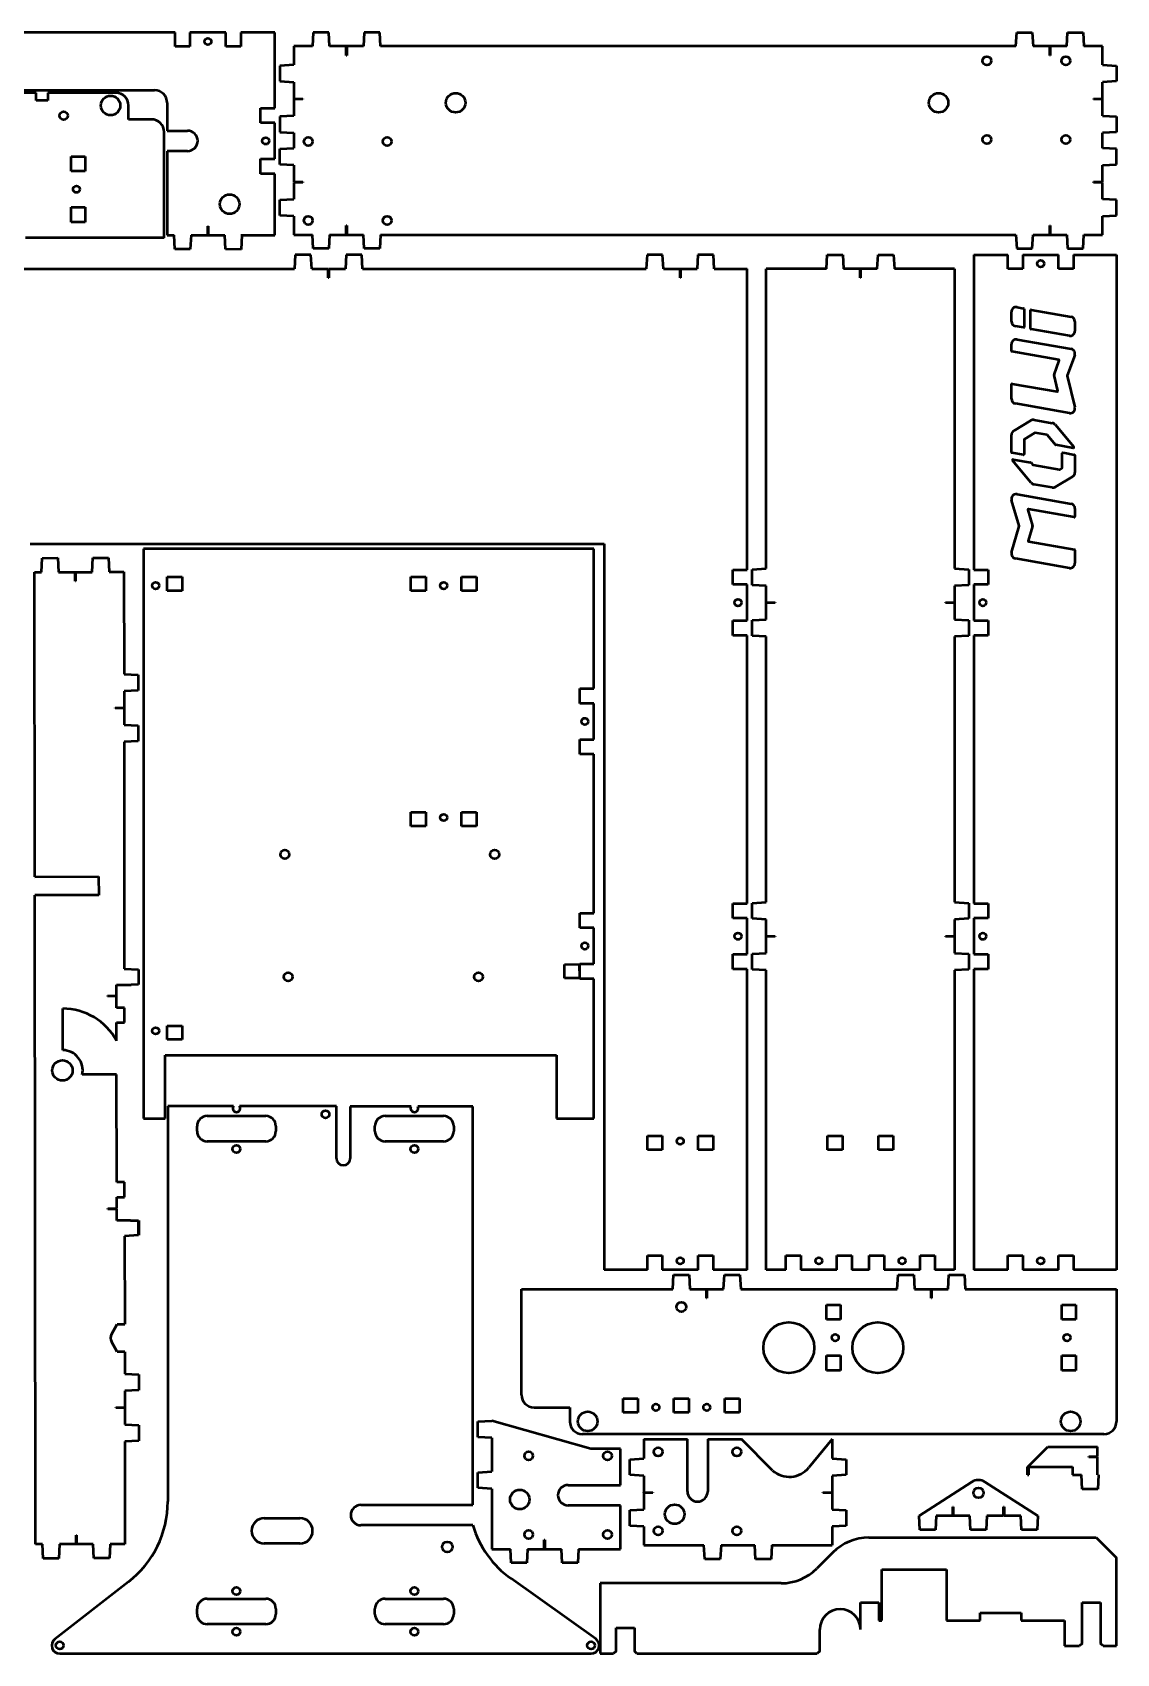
# Model space of a CAD drawing. Header units: millimetres. Extents: x 148 to 812, y 75 to 712.
# Drawn here: x 386 to 812, y 75 to 712 of the extents above; entities that cross this region are included whole.
import ezdxf

# ---------------------------------------------------------------- set-up
doc = ezdxf.new("R2010")
doc.units = ezdxf.units.MM
doc.layers.add('Visible (ISO)', color=7, linetype='Continuous', lineweight=50)

msp = doc.modelspace()

# ---------------------------------------------------------------- linework, layer by layer
at = {"layer": 'Visible (ISO)'}
for p, q in [((441.78, 712.49), (329.27, 712.49)), ((441.78, 706.89), (441.78, 712.49)), ((461.78, 712.49), (447.64, 712.49)), ((447.64, 712.49), (447.64, 706.89)), ((461.78, 706.89), (461.78, 712.49)), ((481.01, 712.49), (467.64, 712.49)), ((467.64, 712.49), (467.64, 706.89)), ((481.01, 682.75), (481.01, 712.49)), ((496.16, 712.49), (495.87, 707.03)), ((502.3, 712.49), (496.16, 712.49)), ((502.59, 707.03), (502.3, 712.49)), ((516.16, 712.49), (515.87, 707.03)), ((522.3, 712.49), (516.16, 712.49)), ((522.59, 707.03), (522.3, 712.49)), ((772.62, 707.03), (772.91, 712.49)), ((772.91, 712.49), (779.05, 712.49)), ((779.05, 712.49), (779.34, 707.03)), ((792.62, 707.03), (792.91, 712.49)), ((792.91, 712.49), (799.05, 712.49)), ((799.05, 712.49), (799.34, 707.03)), ((447.64, 706.89), (441.78, 706.89)), ((467.64, 706.89), (461.78, 706.89)), ((488.54, 707.03), (488.54, 699.7)), ((495.87, 707.03), (488.54, 707.03)), ((515.87, 707.03), (502.59, 707.03)), ((509.15, 706.96), (509.31, 706.96)), ((509.15, 704.92), (509.15, 706.96)), ((509.15, 704.42), (509.15, 704.92)), ((509.15, 704.92), (509.15, 704.92)), ((509.15, 703.42), (509.15, 704.42)), ((509.15, 704.42), (509.15, 704.42)), ((509.31, 703.42), (509.15, 703.42)), ((509.31, 706.96), (509.31, 704.92)), ((509.31, 704.92), (509.32, 704.92)), ((509.32, 704.42), (509.31, 704.42)), ((509.31, 704.42), (509.31, 703.42)), ((509.32, 704.92), (509.32, 704.42)), ((772.62, 707.03), (522.59, 707.03)), ((792.62, 707.03), (779.34, 707.03)), ((785.9, 704.92), (785.9, 706.96)), ((785.9, 706.96), (786.06, 706.96)), ((785.9, 704.92), (785.9, 704.92)), ((785.9, 704.42), (785.9, 704.92)), ((785.9, 703.42), (785.9, 704.42)), ((785.9, 704.42), (785.9, 704.42)), ((786.06, 703.42), (785.9, 703.42)), ((786.06, 706.96), (786.06, 704.92)), ((786.06, 704.92), (786.07, 704.92)), ((786.07, 704.42), (786.06, 704.42)), ((786.06, 704.42), (786.06, 703.42)), ((786.07, 704.92), (786.07, 704.42)), ((806.68, 707.03), (799.34, 707.03)), ((806.68, 699.7), (806.68, 707.03)), ((488.54, 699.7), (483.01, 699.41)), ((483.01, 699.41), (483.01, 693.27)), ((806.68, 699.7), (812.21, 699.41)), ((812.21, 699.41), (812.21, 693.27)), ((207.84, 689.75), (433.7, 689.75)), ((483.01, 693.27), (488.54, 692.97)), ((488.54, 692.97), (488.54, 686.42)), ((812.21, 693.27), (806.68, 692.97)), ((806.68, 686.42), (806.68, 692.97)), ((387.2, 688.75), (218.34, 688.75)), ((387.2, 685.75), (387.2, 688.75)), ((391.7, 685.75), (387.2, 685.75)), ((418.48, 688.75), (391.7, 688.75)), ((391.7, 688.75), (391.7, 685.75)), ((423.48, 678.28), (423.48, 683.75)), ((438.7, 684.75), (438.7, 673.82)), ((475.41, 682.75), (481.01, 682.75)), ((475.41, 676.89), (475.41, 682.75)), ((488.54, 686.42), (490.58, 686.42)), ((488.54, 686.26), (488.54, 679.7)), ((490.58, 686.26), (488.54, 686.26)), ((490.58, 686.42), (490.58, 686.42)), ((490.58, 686.42), (491.08, 686.42)), ((490.58, 686.25), (490.58, 686.26)), ((491.08, 686.25), (490.58, 686.25)), ((491.08, 686.42), (491.08, 686.42)), ((491.08, 686.42), (492.08, 686.42)), ((492.08, 686.26), (491.08, 686.26)), ((491.08, 686.26), (491.08, 686.25)), ((492.08, 686.42), (492.08, 686.26)), ((803.14, 686.26), (803.14, 686.42)), ((803.14, 686.42), (804.14, 686.42)), ((804.14, 686.26), (803.14, 686.26)), ((804.14, 686.42), (804.14, 686.42)), ((804.14, 686.42), (804.64, 686.42)), ((804.14, 686.25), (804.14, 686.26)), ((804.64, 686.25), (804.14, 686.25)), ((804.64, 686.42), (804.64, 686.42)), ((804.64, 686.42), (806.68, 686.42)), ((806.68, 686.26), (804.64, 686.26)), ((804.64, 686.26), (804.64, 686.25)), ((806.68, 679.7), (806.68, 686.26)), ((432.48, 678.28), (423.48, 678.28)), ((481.01, 676.89), (475.41, 676.89)), ((481.01, 662.75), (481.01, 676.89)), ((488.54, 679.7), (483.01, 679.41)), ((483.01, 679.41), (483.01, 673.27)), ((806.68, 679.7), (812.21, 679.41)), ((812.21, 679.41), (812.21, 673.27)), ((437.48, 631.68), (437.48, 673.28)), ((438.7, 673.82), (446.7, 673.82)), ((483.01, 673.27), (488.54, 672.97)), ((488.54, 672.97), (488.54, 666.95)), ((812.21, 673.27), (806.68, 672.97)), ((806.68, 666.95), (806.68, 672.97)), ((400.95, 657.87), (400.95, 663.73)), ((400.95, 663.73), (406.41, 663.73)), ((406.41, 663.73), (406.41, 657.87)), ((446.7, 665.82), (438.7, 665.82)), ((438.7, 665.82), (438.7, 632.75)), ((483.01, 666.66), (488.54, 666.95)), ((483.01, 660.52), (483.01, 666.66)), ((812.21, 666.66), (806.68, 666.95)), ((812.21, 660.52), (812.21, 666.66)), ((406.41, 657.87), (400.95, 657.87)), ((475.41, 656.89), (475.41, 662.75)), ((475.41, 662.75), (481.01, 662.75)), ((481.01, 656.89), (475.41, 656.89)), ((481.01, 632.75), (481.01, 656.89)), ((488.54, 660.22), (483.01, 660.52)), ((488.54, 660.22), (488.54, 653.67)), ((806.68, 660.22), (812.21, 660.52)), ((806.68, 653.67), (806.68, 660.22)), ((488.54, 653.67), (490.58, 653.67)), ((488.54, 653.51), (488.54, 646.95)), ((490.58, 653.51), (488.54, 653.51)), ((490.58, 653.67), (490.58, 653.67)), ((490.58, 653.67), (491.08, 653.67)), ((490.58, 653.5), (490.58, 653.51)), ((491.08, 653.5), (490.58, 653.5)), ((491.08, 653.67), (491.08, 653.67)), ((491.08, 653.67), (492.08, 653.67)), ((492.08, 653.51), (491.08, 653.51)), ((491.08, 653.51), (491.08, 653.5)), ((492.08, 653.67), (492.08, 653.51)), ((803.14, 653.51), (803.14, 653.67)), ((803.14, 653.67), (804.14, 653.67)), ((804.14, 653.51), (803.14, 653.51)), ((804.14, 653.67), (804.14, 653.67)), ((804.14, 653.67), (804.64, 653.67)), ((804.14, 653.5), (804.14, 653.51)), ((804.64, 653.5), (804.14, 653.5)), ((804.64, 653.67), (804.64, 653.67)), ((804.64, 653.67), (806.68, 653.67)), ((806.68, 653.51), (804.64, 653.51)), ((804.64, 653.51), (804.64, 653.5)), ((806.68, 646.95), (806.68, 653.51)), ((483.01, 646.66), (488.54, 646.95)), ((483.01, 640.52), (483.01, 646.66)), ((812.21, 646.66), (806.68, 646.95)), ((812.21, 640.52), (812.21, 646.66)), ((400.95, 637.87), (400.95, 643.73)), ((400.95, 643.73), (406.41, 643.73)), ((406.41, 637.87), (400.95, 637.87)), ((406.41, 643.73), (406.41, 637.87)), ((488.54, 640.22), (483.01, 640.52)), ((488.54, 640.22), (488.54, 632.89)), ((806.68, 640.22), (812.21, 640.52)), ((806.68, 632.89), (806.68, 640.22)), ((437.48, 631.68), (382.95, 631.68)), ((438.7, 632.75), (441.38, 632.75)), ((441.64, 627.29), (441.38, 632.75)), ((448.11, 632.75), (447.78, 627.26)), ((448.11, 632.75), (454.74, 632.75)), ((454.66, 632.75), (454.67, 634.79)), ((454.74, 632.75), (454.66, 632.75)), ((454.67, 635.29), (454.68, 635.29)), ((454.67, 634.79), (454.67, 635.29)), ((454.67, 634.79), (454.67, 634.79)), ((454.68, 636.29), (454.84, 636.29)), ((454.68, 635.29), (454.68, 636.29)), ((454.83, 634.79), (454.82, 632.75)), ((454.82, 632.75), (461.37, 632.75)), ((454.84, 634.79), (454.83, 634.79)), ((454.84, 636.29), (454.84, 635.29)), ((454.84, 635.29), (454.84, 634.79)), ((454.84, 635.29), (454.84, 635.29)), ((461.64, 627.18), (461.37, 632.75)), ((467.69, 632.75), (468.11, 632.75)), ((467.69, 632.75), (481.01, 632.75)), ((468.11, 632.75), (467.78, 627.15)), ((488.54, 632.89), (495.87, 632.89)), ((496.16, 627.43), (495.87, 632.89)), ((502.59, 632.89), (502.3, 627.43)), ((502.59, 632.89), (515.87, 632.89)), ((509.15, 635.5), (509.15, 636.5)), ((509.15, 636.5), (509.31, 636.5)), ((509.15, 635), (509.15, 635.5)), ((509.15, 635.5), (509.15, 635.5)), ((509.15, 632.96), (509.15, 635)), ((509.15, 635), (509.15, 635)), ((509.31, 632.96), (509.15, 632.96)), ((509.31, 636.5), (509.31, 635.5)), ((509.31, 635.5), (509.32, 635.5)), ((509.32, 635), (509.31, 635)), ((509.31, 635), (509.31, 632.96)), ((509.32, 635.5), (509.32, 635)), ((516.16, 627.43), (515.87, 632.89)), ((522.59, 632.89), (522.3, 627.43)), ((522.59, 632.89), (772.62, 632.89)), ((772.62, 632.89), (772.91, 627.43)), ((779.05, 627.43), (779.34, 632.89)), ((779.34, 632.89), (792.62, 632.89)), ((785.9, 635.5), (785.9, 636.5)), ((785.9, 636.5), (786.06, 636.5)), ((785.9, 635), (785.9, 635.5)), ((785.9, 635.5), (785.9, 635.5)), ((785.9, 632.96), (785.9, 635)), ((785.9, 635), (785.9, 635)), ((786.06, 632.96), (785.9, 632.96)), ((786.06, 636.5), (786.06, 635.5)), ((786.06, 635.5), (786.07, 635.5)), ((786.07, 635), (786.06, 635)), ((786.06, 635), (786.06, 632.96)), ((786.07, 635.5), (786.07, 635)), ((792.62, 632.89), (792.91, 627.43)), ((799.05, 627.43), (799.34, 632.89)), ((799.34, 632.89), (806.68, 632.89)), ((447.78, 627.26), (441.64, 627.29)), ((467.78, 627.15), (461.64, 627.18)), ((489.09, 625.03), (488.79, 619.43)), ((495.23, 625.03), (489.09, 625.03)), ((495.53, 619.43), (495.23, 625.03)), ((502.3, 627.43), (496.16, 627.43)), ((509.09, 625.03), (508.79, 619.43)), ((515.23, 625.03), (509.09, 625.03)), ((515.53, 619.43), (515.23, 625.03)), ((522.3, 627.43), (516.16, 627.43)), ((627.47, 625.03), (627.17, 619.43)), ((633.61, 625.03), (627.47, 625.03)), ((633.91, 619.43), (633.61, 625.03)), ((647.47, 625.03), (647.17, 619.43)), ((653.61, 625.03), (647.47, 625.03)), ((653.91, 619.43), (653.61, 625.03)), ((756.03, 625.03), (769.4, 625.03)), ((756.03, 625.03), (756.03, 501.11)), ((769.4, 619.5), (769.4, 625.03)), ((772.91, 627.43), (779.05, 627.43)), ((775.26, 625.03), (775.26, 619.5)), ((775.26, 625.03), (789.4, 625.03)), ((789.4, 619.5), (789.4, 625.03)), ((792.91, 627.43), (799.05, 627.43)), ((795.26, 625.03), (795.26, 619.5)), ((795.26, 625.03), (812.21, 625.03)), ((812.21, 625.03), (812.21, 225.69)), ((377.16, 619.43), (488.79, 619.43)), ((495.53, 619.43), (502.08, 619.43)), ((502.08, 617.46), (502.08, 619.43)), ((502.24, 619.43), (508.79, 619.43)), ((502.24, 619.43), (502.24, 617.46)), ((515.53, 619.43), (627.17, 619.43)), ((633.91, 619.43), (640.46, 619.43)), ((640.46, 617.46), (640.46, 619.43)), ((640.62, 619.43), (647.17, 619.43)), ((640.62, 619.43), (640.62, 617.46)), ((653.91, 619.43), (666.83, 619.43)), ((666.83, 501.11), (666.83, 619.43)), ((674.36, 501.55), (674.36, 619.43)), ((698.07, 619.43), (674.36, 619.43)), ((698.07, 619.43), (698.36, 624.96)), ((698.36, 624.96), (704.5, 624.96)), ((704.5, 624.96), (704.8, 619.43)), ((711.35, 619.43), (704.8, 619.43)), ((711.35, 617.39), (711.35, 619.43)), ((718.07, 619.43), (711.51, 619.43)), ((711.51, 619.43), (711.51, 617.39)), ((718.07, 619.43), (718.36, 624.96)), ((718.36, 624.96), (724.5, 624.96)), ((724.5, 624.96), (724.8, 619.43)), ((748.5, 619.43), (724.8, 619.43)), ((748.5, 619.43), (748.5, 501.55)), ((775.26, 619.5), (769.4, 619.5)), ((795.26, 619.5), (789.4, 619.5)), ((502.08, 617.46), (502.08, 617.46)), ((502.08, 616.96), (502.08, 617.46)), ((502.08, 616.96), (502.08, 616.96)), ((502.08, 615.96), (502.08, 616.96)), ((502.24, 615.96), (502.08, 615.96)), ((502.24, 617.46), (502.25, 617.46)), ((502.24, 616.96), (502.24, 615.96)), ((502.25, 616.96), (502.24, 616.96)), ((502.25, 617.46), (502.25, 616.96)), ((640.45, 617.46), (640.46, 617.46)), ((640.45, 616.96), (640.45, 617.46)), ((640.46, 616.96), (640.45, 616.96)), ((640.46, 615.96), (640.46, 616.96)), ((640.62, 615.96), (640.46, 615.96)), ((640.62, 617.46), (640.62, 616.96)), ((640.62, 617.46), (640.62, 617.46)), ((640.62, 616.96), (640.62, 615.96)), ((640.62, 616.96), (640.62, 616.96)), ((711.35, 616.89), (711.35, 617.39)), ((711.35, 617.39), (711.35, 617.39)), ((711.35, 615.89), (711.35, 616.89)), ((711.35, 616.89), (711.35, 616.89)), ((711.51, 615.89), (711.35, 615.89)), ((711.51, 617.39), (711.52, 617.39)), ((711.52, 616.89), (711.51, 616.89)), ((711.51, 616.89), (711.51, 615.89)), ((711.52, 617.39), (711.52, 616.89)), ((770.84, 598.75), (770.84, 602.56)), ((773.04, 604.4), (775.63, 603.95)), ((775.84, 603.7), (775.84, 596.59)), ((778.34, 596.06), (778.34, 603.17)), ((778.63, 603.42), (794.29, 600.66)), ((775.54, 596.35), (772.39, 596.9)), ((793.64, 593.16), (778.54, 595.82)), ((795.84, 598.81), (795.84, 595)), ((770.84, 587.23), (770.84, 589.86)), ((789.46, 583.74), (771.04, 586.99)), ((773.04, 591.71), (794.29, 587.96)), ((787.61, 577.81), (789.65, 583.41)), ((795.72, 585.48), (792.83, 577.51)), ((770.84, 568.32), (770.84, 574.07)), ((771.13, 574.31), (788.8, 571.2)), ((789.08, 571.5), (787.6, 577.67)), ((792.82, 577.37), (795.78, 565.01)), ((793.64, 562.73), (772.39, 566.48)), ((771.74, 555.78), (778.48, 559.85)), ((779.99, 554.92), (775.96, 552.49)), ((779.78, 560.09), (786.91, 558.84)), ((784.84, 554.13), (780.16, 554.95)), ((788.02, 558.19), (795.39, 549.41)), ((770.84, 547.41), (770.84, 554.18)), ((775.84, 552.27), (775.84, 546.62)), ((788.12, 550.31), (784.98, 554.04)), ((795.16, 549), (788.27, 550.22)), ((775.54, 546.37), (771.04, 547.16)), ((778.65, 535.35), (771.28, 544.14)), ((771.51, 544.54), (778.41, 543.33)), ((778.56, 543.24), (779.19, 542.49)), ((779.34, 542.4), (789.77, 540.56)), ((790.84, 541.28), (790.84, 546.93)), ((791.13, 547.18), (795.63, 546.38)), ((795.84, 546.14), (795.84, 539.37)), ((794.93, 537.77), (788.19, 533.7)), ((789.94, 540.59), (790.72, 541.06)), ((773.04, 530.82), (794.29, 527.07)), ((786.89, 533.45), (779.76, 534.71)), ((773.86, 518.38), (770.91, 528.45)), ((777.24, 524.64), (779.07, 518.4)), ((795.54, 521.77), (777.52, 524.95)), ((795.84, 525.23), (795.84, 522.02)), ((770.91, 507.91), (773.86, 518.24)), ((779.07, 518.26), (777.44, 512.55)), ((384.8, 511.36), (610.66, 511.36)), ((610.66, 511.36), (610.66, 225.69)), ((777.63, 512.24), (795.63, 509.07)), ((389.18, 500.2), (389.47, 505.73)), ((389.47, 505.73), (395.61, 505.74)), ((395.61, 505.74), (395.92, 500.21)), ((409.18, 500.22), (409.47, 505.75)), ((409.47, 505.75), (415.61, 505.76)), ((415.61, 505.76), (415.92, 500.23)), ((606.57, 509.36), (429.43, 509.36)), ((429.43, 509.36), (429.43, 285.22)), ((606.57, 454.39), (606.57, 509.36)), ((793.64, 501.8), (772.39, 505.55)), ((795.84, 508.82), (795.84, 503.65)), ((386.53, 500.2), (389.18, 500.2)), ((386.65, 380.37), (386.53, 500.2)), ((395.92, 500.21), (402.47, 500.21)), ((402.47, 498.17), (402.47, 500.21)), ((402.47, 498.17), (402.47, 498.17)), ((402.47, 497.67), (402.47, 498.17)), ((402.47, 497.67), (402.47, 497.67)), ((402.47, 496.67), (402.47, 497.67)), ((402.63, 500.21), (409.18, 500.22)), ((402.63, 500.21), (402.63, 498.17)), ((402.63, 498.17), (402.64, 498.17)), ((402.63, 497.67), (402.63, 496.67)), ((402.64, 497.67), (402.63, 497.67)), ((402.64, 498.17), (402.64, 497.67)), ((415.92, 500.23), (421.67, 500.23)), ((421.67, 500.23), (421.71, 460.1)), ((438.71, 492.83), (438.71, 498.29)), ((438.71, 498.29), (444.57, 498.29)), ((444.57, 498.29), (444.57, 492.83)), ((534.54, 498.29), (540.4, 498.29)), ((534.54, 492.83), (534.54, 498.29)), ((540.4, 498.29), (540.4, 492.83)), ((554.54, 498.29), (560.4, 498.29)), ((554.54, 492.83), (554.54, 498.29)), ((560.4, 498.29), (560.4, 492.83)), ((661.23, 495.25), (661.23, 501.11)), ((661.23, 501.11), (666.83, 501.11)), ((668.83, 501.25), (674.36, 501.55)), ((668.83, 495.11), (668.83, 501.25)), ((748.5, 501.55), (754.03, 501.25)), ((754.03, 501.25), (754.03, 495.11)), ((756.03, 501.11), (761.63, 501.11)), ((761.63, 501.11), (761.63, 495.25)), ((402.63, 496.67), (402.47, 496.67)), ((444.57, 492.83), (438.71, 492.83)), ((540.4, 492.83), (534.54, 492.83)), ((560.4, 492.83), (554.54, 492.83)), ((666.83, 495.25), (661.23, 495.25)), ((666.83, 481.11), (666.83, 495.25)), ((674.36, 494.82), (668.83, 495.11)), ((674.36, 488.26), (674.36, 494.82)), ((754.03, 495.11), (748.5, 494.82)), ((748.5, 494.82), (748.5, 488.26)), ((761.63, 495.25), (756.03, 495.25)), ((756.03, 495.25), (756.03, 481.11)), ((674.36, 488.26), (676.4, 488.26)), ((674.36, 481.55), (674.36, 488.1)), ((676.4, 488.1), (674.36, 488.1)), ((676.4, 488.26), (676.4, 488.27)), ((676.4, 488.27), (676.9, 488.27)), ((676.9, 488.1), (676.4, 488.1)), ((676.4, 488.1), (676.4, 488.1)), ((676.9, 488.27), (676.9, 488.26)), ((676.9, 488.26), (677.9, 488.26)), ((677.9, 488.1), (676.9, 488.1)), ((676.9, 488.1), (676.9, 488.1)), ((677.9, 488.26), (677.9, 488.1)), ((744.96, 488.1), (744.96, 488.26)), ((744.96, 488.26), (745.96, 488.26)), ((745.96, 488.1), (744.96, 488.1)), ((745.96, 488.26), (745.96, 488.27)), ((745.96, 488.27), (746.46, 488.27)), ((746.46, 488.1), (745.96, 488.1)), ((745.96, 488.1), (745.96, 488.1)), ((746.46, 488.27), (746.46, 488.26)), ((746.46, 488.26), (748.5, 488.26)), ((748.5, 488.1), (746.46, 488.1)), ((746.46, 488.1), (746.46, 488.1)), ((748.5, 488.1), (748.5, 481.55)), ((661.23, 475.25), (661.23, 481.11)), ((661.23, 481.11), (666.83, 481.11)), ((668.83, 481.25), (674.36, 481.55)), ((668.83, 475.11), (668.83, 481.25)), ((748.5, 481.55), (754.03, 481.25)), ((754.03, 481.25), (754.03, 475.11)), ((756.03, 481.11), (761.63, 481.11)), ((761.63, 481.11), (761.63, 475.25)), ((666.83, 475.25), (661.23, 475.25)), ((666.83, 369.87), (666.83, 475.25)), ((674.36, 474.82), (668.83, 475.11)), ((674.36, 370.3), (674.36, 474.82)), ((754.03, 475.11), (748.5, 474.82)), ((748.5, 474.82), (748.5, 370.3)), ((761.63, 475.25), (756.03, 475.25)), ((756.03, 475.25), (756.03, 369.87)), ((421.71, 460.1), (427.24, 459.81)), ((427.24, 459.81), (427.24, 453.67)), ((427.24, 453.67), (421.72, 453.37)), ((421.72, 453.37), (421.72, 446.81)), ((600.97, 448.53), (600.97, 454.39)), ((600.97, 454.39), (606.57, 454.39)), ((418.18, 446.65), (418.18, 446.81)), ((418.18, 446.81), (419.18, 446.81)), ((419.18, 446.65), (418.18, 446.65)), ((419.18, 446.82), (419.68, 446.82)), ((419.18, 446.81), (419.18, 446.82)), ((419.18, 446.64), (419.18, 446.65)), ((419.68, 446.65), (419.18, 446.64)), ((419.68, 446.82), (419.68, 446.81)), ((419.68, 446.81), (421.72, 446.81)), ((419.68, 446.65), (419.68, 446.65)), ((421.72, 446.65), (419.68, 446.65)), ((421.72, 446.65), (421.73, 440.1)), ((606.57, 448.53), (600.97, 448.53)), ((606.57, 434.39), (606.57, 448.53)), ((421.73, 440.1), (427.26, 439.81)), ((427.26, 433.67), (421.74, 433.37)), ((427.26, 439.81), (427.26, 433.67)), ((600.97, 428.53), (600.97, 434.39)), ((600.97, 434.39), (606.57, 434.39)), ((421.74, 433.37), (421.82, 344.1)), ((606.57, 428.53), (600.97, 428.53)), ((606.57, 366.05), (606.57, 428.53)), ((534.54, 400.23), (534.54, 405.69)), ((534.54, 405.69), (540.4, 405.69)), ((540.4, 405.69), (540.4, 400.23)), ((554.54, 400.23), (554.54, 405.69)), ((554.54, 405.69), (560.4, 405.69)), ((560.4, 405.69), (560.4, 400.23)), ((540.4, 400.23), (534.54, 400.23)), ((560.4, 400.23), (554.54, 400.23)), ((386.65, 380.37), (411.72, 380.4)), ((411.72, 380.4), (411.73, 373.14)), ((411.73, 373.14), (386.66, 373.12)), ((386.91, 117.73), (386.66, 373.12)), ((668.83, 370.01), (674.36, 370.3)), ((668.83, 363.87), (668.83, 370.01)), ((748.5, 370.3), (754.03, 370.01)), ((754.03, 370.01), (754.03, 363.87)), ((600.97, 366.05), (606.57, 366.05)), ((600.97, 360.19), (600.97, 366.05)), ((661.23, 364.01), (661.23, 369.87)), ((661.23, 369.87), (666.83, 369.87)), ((666.83, 364.01), (661.23, 364.01)), ((666.83, 349.87), (666.83, 364.01)), ((674.36, 363.57), (668.83, 363.87)), ((674.36, 357.02), (674.36, 363.57)), ((754.03, 363.87), (748.5, 363.57)), ((748.5, 363.57), (748.5, 357.02)), ((756.03, 369.87), (761.63, 369.87)), ((761.63, 364.01), (756.03, 364.01)), ((756.03, 364.01), (756.03, 349.87)), ((761.63, 369.87), (761.63, 364.01)), ((606.57, 360.19), (600.97, 360.19)), ((606.57, 346.05), (606.57, 360.19)), ((674.36, 357.02), (676.4, 357.02)), ((674.36, 350.3), (674.36, 356.86)), ((676.4, 356.86), (674.36, 356.86)), ((676.4, 357.02), (676.4, 357.02)), ((676.4, 357.02), (676.9, 357.02)), ((676.4, 356.85), (676.4, 356.86)), ((676.9, 356.85), (676.4, 356.85)), ((676.9, 357.02), (676.9, 357.02)), ((676.9, 357.02), (677.9, 357.02)), ((677.9, 356.86), (676.9, 356.86)), ((676.9, 356.86), (676.9, 356.85)), ((677.9, 357.02), (677.9, 356.86)), ((744.96, 356.86), (744.96, 357.02)), ((744.96, 357.02), (745.96, 357.02)), ((745.96, 356.86), (744.96, 356.86)), ((745.96, 357.02), (745.96, 357.02)), ((745.96, 357.02), (746.46, 357.02)), ((745.96, 356.85), (745.96, 356.86)), ((746.46, 356.85), (745.96, 356.85)), ((746.46, 357.02), (746.46, 357.02)), ((746.46, 357.02), (748.5, 357.02)), ((748.5, 356.86), (746.46, 356.86)), ((746.46, 356.86), (746.46, 356.85)), ((748.5, 356.86), (748.5, 350.3)), ((594.94, 345.85), (600.8, 345.92)), ((595.01, 340.39), (594.94, 345.85)), ((600.8, 345.92), (600.87, 340.46)), ((600.97, 346.05), (606.57, 346.05)), ((600.97, 340.19), (600.97, 346.05)), ((661.23, 344.01), (661.23, 349.87)), ((661.23, 349.87), (666.83, 349.87)), ((668.83, 350.01), (674.36, 350.3)), ((668.83, 343.87), (668.83, 350.01)), ((748.5, 350.3), (754.03, 350.01)), ((754.03, 350.01), (754.03, 343.87)), ((756.03, 349.87), (761.63, 349.87)), ((761.63, 349.87), (761.63, 344.01)), ((421.82, 344.1), (427.43, 343.81)), ((427.43, 338.01), (424.56, 337.85)), ((427.43, 343.81), (427.43, 338.01)), ((600.87, 340.46), (595.01, 340.39)), ((606.57, 340.19), (600.97, 340.19)), ((606.57, 285.22), (606.57, 340.19)), ((666.83, 344.01), (661.23, 344.01)), ((666.83, 225.69), (666.83, 344.01)), ((674.36, 343.57), (668.83, 343.87)), ((674.36, 225.69), (674.36, 343.57)), ((754.03, 343.87), (748.5, 343.57)), ((748.5, 343.57), (748.5, 225.69)), ((761.63, 344.01), (756.03, 344.01)), ((756.03, 344.01), (756.03, 225.69)), ((415.22, 333.48), (416.22, 333.48)), ((415.23, 333.32), (415.22, 333.48)), ((416.23, 333.32), (415.23, 333.32)), ((416.22, 333.48), (416.72, 333.48)), ((416.22, 333.48), (416.22, 333.48)), ((416.23, 333.31), (416.23, 333.32)), ((416.73, 333.31), (416.23, 333.31)), ((416.72, 333.48), (418.76, 333.48)), ((416.72, 333.48), (416.72, 333.48)), ((416.73, 333.32), (416.73, 333.31)), ((418.77, 333.32), (416.73, 333.32)), ((418.76, 337.84), (424.56, 337.85)), ((418.76, 333.48), (418.76, 337.84)), ((418.77, 328.83), (418.77, 333.32)), ((397.61, 312.14), (397.6, 328.47)), ((421.84, 328.83), (418.77, 328.83)), ((421.85, 322.97), (421.84, 328.83)), ((418.78, 322.97), (421.85, 322.97)), ((418.78, 315.86), (418.78, 322.97)), ((438.71, 316.29), (438.71, 321.75)), ((438.71, 321.75), (444.57, 321.75)), ((444.57, 321.75), (444.57, 316.29)), ((444.57, 316.29), (438.71, 316.29)), ((437.9, 310.22), (591.9, 310.22)), ((437.9, 285.22), (437.9, 310.22)), ((591.9, 310.22), (591.9, 285.22)), ((418.8, 302.51), (405.29, 302.5)), ((418.84, 260.15), (418.8, 302.51)), ((438.9, 290.13), (438.9, 134.54)), ((464.73, 290.13), (438.9, 290.13)), ((505.28, 290.13), (467.15, 290.13)), ((505.28, 269.56), (505.28, 290.13)), ((510.69, 290), (510.69, 269.56)), ((534.64, 290), (510.69, 290)), ((558.9, 290), (537.24, 290)), ((558.9, 133.21), (558.9, 290)), ((429.43, 285.22), (437.9, 285.22)), ((450.44, 280.25), (450.44, 282.25)), ((454.44, 286.25), (477.44, 286.25)), ((481.44, 282.25), (481.44, 280.25)), ((520.44, 280.25), (520.44, 282.25)), ((524.44, 286.25), (547.44, 286.25)), ((551.44, 282.25), (551.44, 280.25)), ((591.9, 285.22), (606.57, 285.22)), ((477.44, 276.25), (454.44, 276.25)), ((547.44, 276.25), (524.44, 276.25)), ((627.61, 272.93), (627.61, 278.39)), ((627.61, 278.39), (633.47, 278.39)), ((633.47, 278.39), (633.47, 272.93)), ((647.61, 272.93), (647.61, 278.39)), ((647.61, 278.39), (653.47, 278.39)), ((653.47, 278.39), (653.47, 272.93)), ((698.5, 272.93), (698.5, 278.39)), ((698.5, 278.39), (704.36, 278.39)), ((704.36, 278.39), (704.36, 272.93)), ((718.5, 272.93), (718.5, 278.39)), ((718.5, 278.39), (724.36, 278.39)), ((724.36, 278.39), (724.36, 272.93)), ((633.47, 272.93), (627.61, 272.93)), ((653.47, 272.93), (647.61, 272.93)), ((704.36, 272.93), (698.5, 272.93)), ((724.36, 272.93), (718.5, 272.93)), ((421.91, 260.15), (418.84, 260.15)), ((421.91, 254.29), (421.91, 260.15)), ((415.31, 249.8), (416.31, 249.8)), ((415.31, 249.64), (415.31, 249.8)), ((416.31, 249.64), (415.31, 249.64)), ((416.31, 249.8), (416.81, 249.8)), ((416.31, 249.8), (416.31, 249.8)), ((416.31, 249.63), (416.31, 249.64)), ((416.81, 249.63), (416.31, 249.63)), ((416.81, 249.8), (418.85, 249.8)), ((416.81, 249.8), (416.81, 249.8)), ((416.81, 249.64), (416.81, 249.63)), ((418.85, 249.64), (416.81, 249.64)), ((418.85, 249.8), (418.84, 254.29)), ((418.84, 254.29), (421.91, 254.29)), ((418.85, 245.15), (418.85, 249.64)), ((424.31, 245.16), (418.85, 245.15)), ((424.31, 245), (424.31, 245.16)), ((427.45, 245), (424.31, 245)), ((427.46, 239.32), (427.45, 245)), ((427.52, 245.13), (427.53, 239.33)), ((427.52, 245.13), (427.53, 239.33)), ((427.46, 239.32), (421.93, 239.02)), ((421.93, 239.02), (421.96, 204.4)), ((427.53, 239.33), (427.53, 239.33)), ((627.61, 225.69), (627.61, 231.29)), ((627.61, 231.29), (633.47, 231.29)), ((633.47, 231.29), (633.47, 225.69)), ((647.61, 225.69), (647.61, 231.29)), ((647.61, 231.29), (653.47, 231.29)), ((653.47, 231.29), (653.47, 225.69)), ((682.13, 225.69), (682.13, 231.29)), ((682.13, 231.29), (687.99, 231.29)), ((687.99, 231.29), (687.99, 225.69)), ((702.13, 225.69), (702.13, 231.29)), ((702.13, 231.29), (707.99, 231.29)), ((707.99, 231.29), (707.99, 225.69)), ((714.88, 225.69), (714.88, 231.29)), ((714.88, 231.29), (720.74, 231.29)), ((720.74, 231.29), (720.74, 225.69)), ((734.88, 225.69), (734.88, 231.29)), ((734.88, 231.29), (740.74, 231.29)), ((740.74, 231.29), (740.74, 225.69)), ((769.4, 231.29), (775.26, 231.29)), ((769.4, 225.69), (769.4, 231.29)), ((775.26, 231.29), (775.26, 225.69)), ((789.4, 231.29), (795.26, 231.29)), ((789.4, 225.69), (789.4, 231.29)), ((795.26, 231.29), (795.26, 225.69)), ((627.61, 225.69), (610.66, 225.69)), ((647.61, 225.69), (633.47, 225.69)), ((637.6, 218.16), (637.9, 223.69)), ((637.9, 223.69), (644.04, 223.69)), ((644.04, 223.69), (644.33, 218.16)), ((666.83, 225.69), (653.47, 225.69)), ((657.6, 218.16), (657.9, 223.69)), ((657.9, 223.69), (664.04, 223.69)), ((664.04, 223.69), (664.33, 218.16)), ((682.13, 225.69), (674.36, 225.69)), ((702.13, 225.69), (687.99, 225.69)), ((714.88, 225.69), (707.99, 225.69)), ((734.88, 225.69), (720.74, 225.69)), ((725.94, 218.16), (726.24, 223.69)), ((726.24, 223.69), (732.38, 223.69)), ((732.38, 223.69), (732.67, 218.16)), ((748.5, 225.69), (740.74, 225.69)), ((745.94, 218.16), (746.24, 223.69)), ((746.24, 223.69), (752.38, 223.69)), ((752.38, 223.69), (752.67, 218.16)), ((769.4, 225.69), (756.03, 225.69)), ((789.4, 225.69), (775.26, 225.69)), ((812.21, 225.69), (795.26, 225.69)), ((578.07, 176.56), (578.07, 218.16)), ((578.07, 218.16), (637.6, 218.16)), ((644.33, 218.16), (650.89, 218.16)), ((650.89, 216.12), (650.89, 218.16)), ((651.05, 218.16), (651.05, 216.12)), ((651.05, 218.16), (657.6, 218.16)), ((664.33, 218.16), (725.94, 218.16)), ((732.67, 218.16), (739.23, 218.16)), ((739.23, 216.12), (739.23, 218.16)), ((739.39, 218.16), (739.39, 216.12)), ((739.39, 218.16), (745.94, 218.16)), ((752.67, 218.16), (812.21, 218.16)), ((812.21, 218.16), (812.21, 166.09)), ((650.88, 215.62), (650.88, 216.12)), ((650.88, 216.12), (650.89, 216.12)), ((650.89, 215.62), (650.88, 215.62)), ((650.89, 214.62), (650.89, 215.62)), ((651.05, 214.62), (650.89, 214.62)), ((651.05, 216.12), (651.05, 216.12)), ((651.05, 216.12), (651.05, 215.62)), ((651.05, 215.62), (651.05, 215.62)), ((651.05, 215.62), (651.05, 214.62)), ((698.08, 206.11), (698.08, 211.97)), ((698.08, 211.97), (703.54, 211.97)), ((703.54, 211.97), (703.54, 206.11)), ((739.22, 215.62), (739.22, 216.12)), ((739.22, 216.12), (739.23, 216.12)), ((739.23, 215.62), (739.22, 215.62)), ((739.23, 214.62), (739.23, 215.62)), ((739.39, 214.62), (739.23, 214.62)), ((739.39, 216.12), (739.39, 216.12)), ((739.39, 216.12), (739.39, 215.62)), ((739.39, 215.62), (739.39, 215.62)), ((739.39, 215.62), (739.39, 214.62)), ((790.68, 206.11), (790.68, 211.97)), ((790.68, 211.97), (796.14, 211.97)), ((796.14, 211.97), (796.14, 206.11)), ((416.71, 200.23), (418.96, 204.4)), ((418.96, 204.4), (421.96, 204.4)), ((703.54, 206.11), (698.08, 206.11)), ((796.14, 206.11), (790.68, 206.11)), ((418.97, 193.4), (416.71, 197.56)), ((421.97, 193.4), (418.97, 193.4)), ((421.97, 193.4), (421.98, 184.86)), ((698.08, 186.11), (698.08, 191.97)), ((698.08, 191.97), (703.54, 191.97)), ((703.54, 191.97), (703.54, 186.11)), ((790.68, 186.11), (790.68, 191.97)), ((790.68, 191.97), (796.14, 191.97)), ((796.14, 191.97), (796.14, 186.11)), ((703.54, 186.11), (698.08, 186.11)), ((796.14, 186.11), (790.68, 186.11)), ((421.98, 184.86), (427.51, 184.57)), ((427.51, 184.57), (427.52, 178.43)), ((427.52, 178.43), (421.99, 178.13)), ((421.99, 178.13), (422, 171.57)), ((618.04, 169.59), (618.04, 175.05)), ((618.04, 175.05), (623.9, 175.05)), ((623.9, 175.05), (623.9, 169.59)), ((638.04, 169.59), (638.04, 175.05)), ((638.04, 175.05), (643.9, 175.05)), ((643.9, 175.05), (643.9, 169.59)), ((658.04, 169.59), (658.04, 175.05)), ((658.04, 175.05), (663.9, 175.05)), ((663.9, 175.05), (663.9, 169.59)), ((418.46, 171.57), (419.46, 171.57)), ((418.46, 171.41), (418.46, 171.57)), ((419.46, 171.41), (418.46, 171.41)), ((419.46, 171.57), (419.46, 171.58)), ((419.46, 171.58), (419.96, 171.58)), ((419.96, 171.41), (419.46, 171.4)), ((419.46, 171.4), (419.46, 171.41)), ((419.96, 171.58), (419.96, 171.57)), ((419.96, 171.57), (422, 171.57)), ((422, 171.41), (419.96, 171.41)), ((419.96, 171.41), (419.96, 171.41)), ((422, 171.41), (422, 164.86)), ((560.9, 166.03), (566.43, 166.33)), ((560.9, 159.89), (560.9, 166.03)), ((605.31, 155.33), (566.43, 166.33)), ((583.07, 171.56), (597.07, 171.56)), ((597.07, 171.56), (597.07, 166.09)), ((623.9, 169.59), (618.04, 169.59)), ((643.9, 169.59), (638.04, 169.59)), ((663.9, 169.59), (658.04, 169.59)), ((422, 164.86), (427.53, 164.57)), ((427.53, 164.57), (427.54, 158.43)), ((566.43, 159.6), (560.9, 159.89)), ((566.43, 159.6), (566.43, 146.33)), ((807.21, 161.09), (602.07, 161.09)), ((427.54, 158.43), (422.01, 158.13)), ((422.01, 158.13), (422.05, 117.76)), ((617.01, 155.33), (605.31, 155.33)), ((617.01, 141.06), (617.01, 155.33)), ((626.17, 159.09), (626.17, 151.44)), ((626.17, 159.09), (643.34, 159.09)), ((643.34, 138.56), (643.34, 159.09)), ((651.34, 159.09), (664.65, 159.09)), ((651.34, 159.09), (651.34, 138.56)), ((676.86, 146.77), (664.65, 159.09)), ((700.31, 159.09), (691.18, 147.95)), ((700.31, 159.09), (700.31, 151.44)), ((777.13, 148.05), (785.13, 156.05)), ((785.13, 156.05), (804.64, 156.05)), ((804.64, 152.24), (804.64, 156.05)), ((804.64, 156.05), (804.71, 156.05)), ((804.71, 152.24), (804.71, 156.05)), ((620.71, 151.15), (626.17, 151.44)), ((620.71, 145.01), (620.71, 151.15)), ((700.31, 151.44), (705.77, 151.15)), ((705.77, 151.15), (705.77, 145.01)), ((777.13, 145.05), (777.13, 148.05)), ((777.64, 148.15), (794.84, 148.15)), ((777.64, 145.05), (777.64, 148.15)), ((794.84, 148.15), (794.84, 145.05)), ((801.27, 152.08), (801.27, 152.24)), ((801.27, 152.24), (804.64, 152.24)), ((804.64, 152.08), (801.27, 152.08)), ((804.64, 152.24), (804.71, 152.24)), ((804.64, 145.05), (804.64, 152.08)), ((804.71, 152.08), (804.64, 152.08)), ((804.71, 145.05), (804.71, 152.08)), ((560.9, 146.03), (566.43, 146.33)), ((560.9, 139.89), (560.9, 146.03)), ((596.4, 141.06), (617.01, 141.06)), ((626.17, 144.72), (620.71, 145.01)), ((626.17, 144.72), (626.17, 131.44)), ((705.77, 145.01), (700.31, 144.72)), ((700.31, 144.72), (700.31, 131.44)), ((734.48, 128.99), (755.16, 142.2)), ((760.55, 142.2), (781.22, 128.99)), ((777.13, 145.05), (777.64, 145.05)), ((794.84, 145.05), (798.41, 145.05)), ((798.71, 139.45), (798.41, 145.05)), ((804.64, 145.05), (805.15, 145.05)), ((805.15, 145.05), (804.85, 139.45)), ((566.43, 139.6), (560.9, 139.89)), ((566.43, 139.6), (566.43, 115.89)), ((626.24, 138), (626.24, 138.16)), ((626.24, 138.16), (628.28, 138.16)), ((628.28, 138), (626.24, 138)), ((628.28, 138.16), (628.28, 138.17)), ((628.28, 138.17), (628.78, 138.17)), ((628.78, 138), (628.28, 138)), ((628.28, 138), (628.28, 138)), ((628.78, 138.17), (628.78, 138.16)), ((628.78, 138.16), (629.78, 138.16)), ((628.78, 138), (628.78, 138)), ((629.78, 138), (628.78, 138)), ((629.78, 138.16), (629.78, 138)), ((696.7, 138.16), (697.7, 138.16)), ((696.7, 138), (696.7, 138.16)), ((697.7, 138), (696.7, 138)), ((697.7, 138.17), (698.2, 138.17)), ((697.7, 138.16), (697.7, 138.17)), ((697.7, 138), (697.7, 138)), ((698.2, 138), (697.7, 138)), ((698.2, 138.17), (698.2, 138.16)), ((698.2, 138.16), (700.24, 138.16)), ((698.2, 138), (698.2, 138)), ((700.24, 138), (698.2, 138)), ((700.24, 138.16), (700.24, 138)), ((804.85, 139.45), (798.71, 139.45)), ((476.9, 128.05), (490.9, 128.05)), ((514.9, 133.21), (558.9, 133.21)), ((617.01, 133.06), (596.4, 133.06)), ((617.01, 115.89), (617.01, 133.06)), ((620.71, 131.15), (626.17, 131.44)), ((620.71, 125.01), (620.71, 131.15)), ((700.31, 131.44), (705.77, 131.15)), ((705.77, 131.15), (705.77, 125.01)), ((734.78, 123.39), (734.48, 128.99)), ((741.22, 128.99), (740.92, 123.39)), ((747.77, 128.99), (741.22, 128.99)), ((747.77, 131.46), (747.77, 132.46)), ((747.77, 132.46), (747.93, 132.46)), ((747.77, 130.96), (747.77, 131.46)), ((747.77, 131.46), (747.77, 131.46)), ((747.77, 128.99), (747.77, 130.96)), ((747.77, 130.96), (747.77, 130.96)), ((747.93, 132.46), (747.93, 131.46)), ((747.93, 131.46), (747.94, 131.46)), ((747.94, 130.96), (747.93, 130.96)), ((747.93, 130.96), (747.93, 128.99)), ((754.48, 128.99), (747.93, 128.99)), ((747.94, 131.46), (747.94, 130.96)), ((754.78, 123.39), (754.48, 128.99)), ((761.22, 128.99), (760.92, 123.39)), ((767.77, 128.99), (761.22, 128.99)), ((767.77, 131.46), (767.77, 132.46)), ((767.77, 132.46), (767.93, 132.46)), ((767.77, 130.96), (767.77, 131.46)), ((767.77, 131.46), (767.77, 131.46)), ((767.77, 130.96), (767.77, 130.96)), ((767.77, 128.99), (767.77, 130.96)), ((767.93, 132.46), (767.93, 131.46)), ((767.93, 131.46), (767.94, 131.46)), ((767.93, 130.96), (767.93, 128.99)), ((767.94, 130.96), (767.93, 130.96)), ((774.48, 128.99), (767.93, 128.99)), ((767.94, 131.46), (767.94, 130.96)), ((774.78, 123.39), (774.48, 128.99)), ((781.22, 128.99), (780.92, 123.39)), ((402.85, 120.28), (402.85, 121.28)), ((402.85, 121.28), (403.01, 121.28)), ((403.01, 121.28), (403.01, 120.28)), ((558.9, 125.21), (514.9, 125.21)), ((626.17, 124.72), (620.71, 125.01)), ((626.17, 124.72), (626.17, 117.39)), ((705.77, 125.01), (700.31, 124.72)), ((700.31, 124.72), (700.31, 117.39)), ((740.92, 123.39), (734.78, 123.39)), ((760.92, 123.39), (754.78, 123.39)), ((780.92, 123.39), (774.78, 123.39)), ((389.57, 117.73), (386.91, 117.73)), ((389.87, 112.2), (389.57, 117.73)), ((396.3, 117.74), (396.01, 112.21)), ((402.85, 117.74), (396.3, 117.74)), ((402.84, 119.78), (402.84, 120.28)), ((402.84, 120.28), (402.85, 120.28)), ((402.85, 119.78), (402.84, 119.78)), ((402.85, 117.74), (402.85, 119.78)), ((403.01, 120.28), (403.01, 120.28)), ((403.01, 120.28), (403.01, 119.78)), ((403.01, 119.78), (403.01, 119.78)), ((403.01, 119.78), (403.01, 117.74)), ((409.57, 117.75), (403.01, 117.74)), ((409.87, 112.22), (409.57, 117.75)), ((416.3, 117.76), (416.01, 112.23)), ((422.05, 117.76), (416.3, 117.76)), ((490.9, 118.05), (476.9, 118.05)), ((566.43, 115.89), (573.76, 115.89)), ((574.05, 110.43), (573.76, 115.89)), ((580.49, 115.89), (580.19, 110.43)), ((580.49, 115.89), (593.76, 115.89)), ((587.04, 118.5), (587.04, 119.5)), ((587.04, 119.5), (587.2, 119.5)), ((587.04, 118), (587.04, 118.5)), ((587.04, 118.5), (587.04, 118.5)), ((587.04, 115.96), (587.04, 118)), ((587.04, 118), (587.04, 118)), ((587.2, 115.96), (587.04, 115.96)), ((587.2, 119.5), (587.2, 118.5)), ((587.2, 118.5), (587.21, 118.5)), ((587.21, 118), (587.2, 118)), ((587.2, 118), (587.2, 115.96)), ((587.21, 118.5), (587.21, 118)), ((594.05, 110.43), (593.76, 115.89)), ((600.49, 115.89), (600.19, 110.43)), ((600.49, 115.89), (617.01, 115.89)), ((626.17, 117.39), (649.87, 117.39)), ((650.17, 111.86), (649.87, 117.39)), ((656.61, 117.39), (656.31, 111.86)), ((656.61, 117.39), (669.87, 117.39)), ((670.17, 111.86), (669.87, 117.39)), ((676.61, 117.39), (676.31, 111.86)), ((676.61, 117.39), (700.31, 117.39)), ((714.75, 120.39), (804.21, 120.39)), ((804.21, 120.39), (812.21, 112.39)), ((396.01, 112.21), (389.87, 112.2)), ((416.01, 112.23), (409.87, 112.22)), ((580.19, 110.43), (574.05, 110.43)), ((600.19, 110.43), (594.05, 110.43)), ((656.31, 111.86), (650.17, 111.86)), ((676.31, 111.86), (670.17, 111.86)), ((700.6, 114.53), (694.32, 108.25)), ((812.21, 77.75), (812.21, 112.39)), ((423.44, 102.95), (394.48, 80.46)), ((607.29, 80.54), (573.99, 104.23)), ((608.97, 102.39), (608.97, 74.75)), ((680.18, 102.39), (608.97, 102.39)), ((719.8, 87.82), (719.8, 107.82)), ((719.8, 107.82), (745.27, 107.82)), ((745.27, 107.82), (745.27, 87.82)), ((454.44, 96.32), (477.44, 96.32)), ((524.44, 96.32), (547.44, 96.32)), ((450.44, 90.32), (450.44, 92.32)), ((481.44, 92.32), (481.44, 90.32)), ((520.44, 90.32), (520.44, 92.32)), ((551.44, 92.32), (551.44, 90.32)), ((711.46, 84.22), (711.46, 94.82)), ((711.46, 94.82), (718.71, 94.82)), ((718.71, 94.82), (718.71, 87.82)), ((758.55, 87.82), (758.55, 90.82)), ((758.55, 90.82), (774.67, 90.82)), ((774.67, 90.82), (774.67, 87.82)), ((798.66, 78.75), (798.66, 94.82)), ((798.66, 94.82), (805.9, 94.82)), ((805.9, 94.82), (805.9, 78.75)), ((477.44, 86.32), (454.44, 86.32)), ((547.44, 86.32), (524.44, 86.32)), ((615.27, 75.75), (615.27, 84.82)), ((615.27, 84.82), (622.52, 84.82)), ((622.52, 84.82), (622.52, 75.75)), ((695.46, 75.75), (695.46, 84.22)), ((718.71, 87.82), (719.8, 87.82)), ((745.27, 87.82), (758.55, 87.82)), ((774.67, 87.82), (791.67, 87.82)), ((791.67, 87.82), (791.67, 77.75)), ((791.67, 77.75), (797.66, 77.75)), ((798.66, 78.75), (797.66, 77.75)), ((806.9, 77.75), (805.9, 78.75)), ((806.9, 77.75), (812.21, 77.75)), ((396.44, 74.75), (605.44, 74.75)), ((608.97, 74.75), (614.27, 74.75)), ((615.27, 75.75), (614.27, 74.75)), ((623.52, 74.75), (622.52, 75.75)), ((623.52, 74.75), (694.46, 74.75)), ((695.46, 75.75), (694.46, 74.75))]:
    msp.add_line(p, q, dxfattribs=at)
for centre, radius in [((454.71, 708.92), 1.33), ((761.21, 701.36), 1.7), ((792.21, 701.36), 1.7), ((416.41, 683.75), 3.83), ((552.17, 684.82), 3.83), ((742.17, 684.82), 3.83), ((397.95, 679.75), 1.6), ((477.44, 669.82), 1.33), ((494.21, 669.56), 1.7), ((525.21, 669.56), 1.7), ((761.21, 670.36), 1.7), ((792.21, 670.36), 1.7), ((402.98, 650.8), 1.33), ((463.24, 644.92), 3.83), ((494.21, 638.56), 1.7), ((525.21, 638.56), 1.7), ((782.33, 621.53), 1.33), ((434.14, 494.86), 1.33), ((547.47, 494.86), 1.33), ((663.26, 488.18), 1.33), ((759.6, 488.18), 1.33), ((603, 441.46), 1.33), ((547.47, 403.66), 1.33), ((484.97, 389.16), 1.73), ((567.52, 389.16), 1.73), ((663.26, 356.94), 1.33), ((759.6, 356.94), 1.33), ((603, 353.12), 1.33), ((486.27, 340.96), 1.73), ((561.17, 340.96), 1.73), ((434.14, 319.72), 1.33), ((397.46, 304.14), 4), ((500.97, 286.94), 1.5), ((465.94, 273.25), 1.5), ((535.94, 273.25), 1.5), ((640.54, 276.36), 1.33), ((640.54, 229.26), 1.33), ((695.06, 229.26), 1.33), ((727.81, 229.26), 1.33), ((782.33, 229.26), 1.33), ((640.97, 211.13), 1.9), ((683.27, 195.09), 10), ((718.27, 195.09), 10), ((701.51, 199.04), 1.33), ((792.71, 199.04), 1.33), ((630.97, 171.62), 1.33), ((650.97, 171.62), 1.33), ((604.14, 166.09), 3.83), ((794.14, 166.09), 3.83), ((580.9, 152.56), 1.7), ((611.9, 152.56), 1.7), ((631.84, 154.06), 1.7), ((662.84, 154.06), 1.7), ((577.4, 135.36), 3.83), ((757.85, 137.99), 2), ((638.34, 129.56), 3.83), ((580.9, 121.56), 1.7), ((611.9, 121.56), 1.7), ((631.84, 123.06), 1.7), ((662.84, 123.06), 1.7), ((548.9, 116.71), 2.05), ((465.94, 99.32), 1.5), ((535.94, 99.32), 1.5), ((465.94, 83.32), 1.5), ((535.94, 83.32), 1.5), ((396.44, 77.94), 1.5), ((605.44, 77.94), 1.5)]:
    msp.add_circle(centre, radius, dxfattribs=at)
for centre, radius, start, end in [((433.7, 684.75), 5, 0, 90), ((418.48, 683.75), 5, 0, 90), ((432.48, 673.28), 5, 0, 90), ((446.7, 669.82), 4, 270, 90), ((772.71, 602.56), 1.88, 80, 180), ((775.59, 603.7), 0.25, 0, 80), ((778.59, 603.17), 0.25, 80, 180), ((793.96, 598.81), 1.87, 0, 80), ((772.71, 598.75), 1.87, 180, 260), ((775.59, 596.59), 0.25, 260, 0), ((778.59, 596.06), 0.25, 180, 260), ((793.96, 595), 1.87, 260, 0), ((772.71, 589.86), 1.87, 80, 180), ((771.09, 587.23), 0.25, 180, 260), ((793.96, 586.12), 1.87, 339.99934, 80), ((789.41, 583.49), 0.25, 339.99934, 80), ((771.09, 574.07), 0.25, 80, 180), ((787.85, 577.72), 0.25, 159.99934, 193.50251), ((793.06, 577.43), 0.25, 159.99934, 193.50251), ((772.71, 568.32), 1.87, 180, 260), ((788.84, 571.44), 0.25, 260, 13.50251), ((793.96, 564.57), 1.87, 260, 13.50251), ((772.71, 554.18), 1.88, 121.13154, 180), ((779.45, 558.25), 1.87, 80, 121.13154), ((780.11, 554.7), 0.25, 80, 121.13154), ((786.59, 556.99), 1.87, 40, 80), ((776.09, 552.27), 0.25, 121.13154, 180), ((784.79, 553.88), 0.25, 40, 80), ((788.31, 550.47), 0.25, 220, 260), ((795.2, 549.25), 0.25, 260, 40), ((771.09, 547.41), 0.25, 180, 260), ((771.47, 544.3), 0.25, 80, 220), ((775.59, 546.62), 0.25, 260, 0), ((778.36, 543.08), 0.25, 40, 80), ((779.38, 542.65), 0.25, 220, 260), ((791.09, 546.93), 0.25, 80, 180), ((795.59, 546.14), 0.25, 0, 80), ((789.81, 540.81), 0.25, 260, 301.13154), ((790.59, 541.28), 0.25, 301.13154, 0), ((793.96, 539.37), 1.87, 301.13154, 0), ((772.71, 528.97), 1.87, 80, 196.33066), ((780.08, 536.56), 1.87, 220, 260), ((787.22, 535.3), 1.88, 260, 301.13154), ((777.48, 524.71), 0.25, 80, 196.33066), ((793.96, 525.23), 1.88, 0, 80), ((773.62, 518.31), 0.25, 344.05047, 16.33066), ((778.83, 518.33), 0.25, 344.05047, 16.33066), ((795.59, 522.02), 0.25, 260, 0), ((777.68, 512.49), 0.25, 164.05047, 260), ((772.71, 507.4), 1.87, 164.05047, 260), ((795.59, 508.82), 0.25, 0, 80), ((793.96, 503.65), 1.88, 260, 0), ((397.46, 304.14), 24.33, 28.81103, 89.68503), ((397.46, 304.14), 8, 348.16845, 88.92508), ((465.94, 289.25), 1.5, 143.86654, 36.13346), ((535.94, 289.25), 1.5, 149.8388, 30.1612), ((454.44, 282.25), 4, 90, 180), ((477.44, 282.25), 4, 0, 90), ((524.44, 282.25), 4, 90, 180), ((547.44, 282.25), 4, 0, 90), ((454.44, 280.25), 4, 180, 270), ((477.44, 280.25), 4, 270, 0), ((524.44, 280.25), 4, 180, 270), ((547.44, 280.25), 4, 270, 0), ((507.99, 269.56), 2.71, 180, 0), ((419.17, 198.9), 2.8, 151.55895, 208.55564), ((583.07, 176.56), 5, 180, 270), ((602.07, 166.09), 5, 180, 270), ((807.21, 166.09), 5, 270, 0), ((683.44, 154.29), 10, 228.80538, 320.65095), ((596.4, 137.06), 4, 90, 270), ((757.85, 137.99), 5, 57.42102, 122.57898), ((398.9, 134.54), 40, 307.83717, 0), ((647.34, 138.56), 4, 180, 0), ((476.9, 123.05), 5, 90, 270), ((490.9, 123.05), 5, 270, 90), ((514.9, 129.21), 4, 90, 270), ((597.18, 136.82), 40, 196.87116, 234.57678), ((714.75, 100.39), 20, 90, 135), ((680.18, 122.39), 20, 270, 315), ((454.44, 92.32), 4, 90, 180), ((477.44, 92.32), 4, 0, 90), ((524.44, 92.32), 4, 90, 180), ((547.44, 92.32), 4, 0, 90), ((454.44, 90.32), 4, 180, 270), ((477.44, 90.32), 4, 270, 0), ((524.44, 90.32), 4, 180, 270), ((547.44, 90.32), 4, 270, 0), ((703.46, 84.22), 8, 0, 180), ((396.44, 77.94), 3.19, 127.83717, 270), ((605.44, 77.94), 3.19, 270, 54.57679)]:
    msp.add_arc(centre, radius, start, end, dxfattribs=at)

doc.saveas('drawing.dxf')
